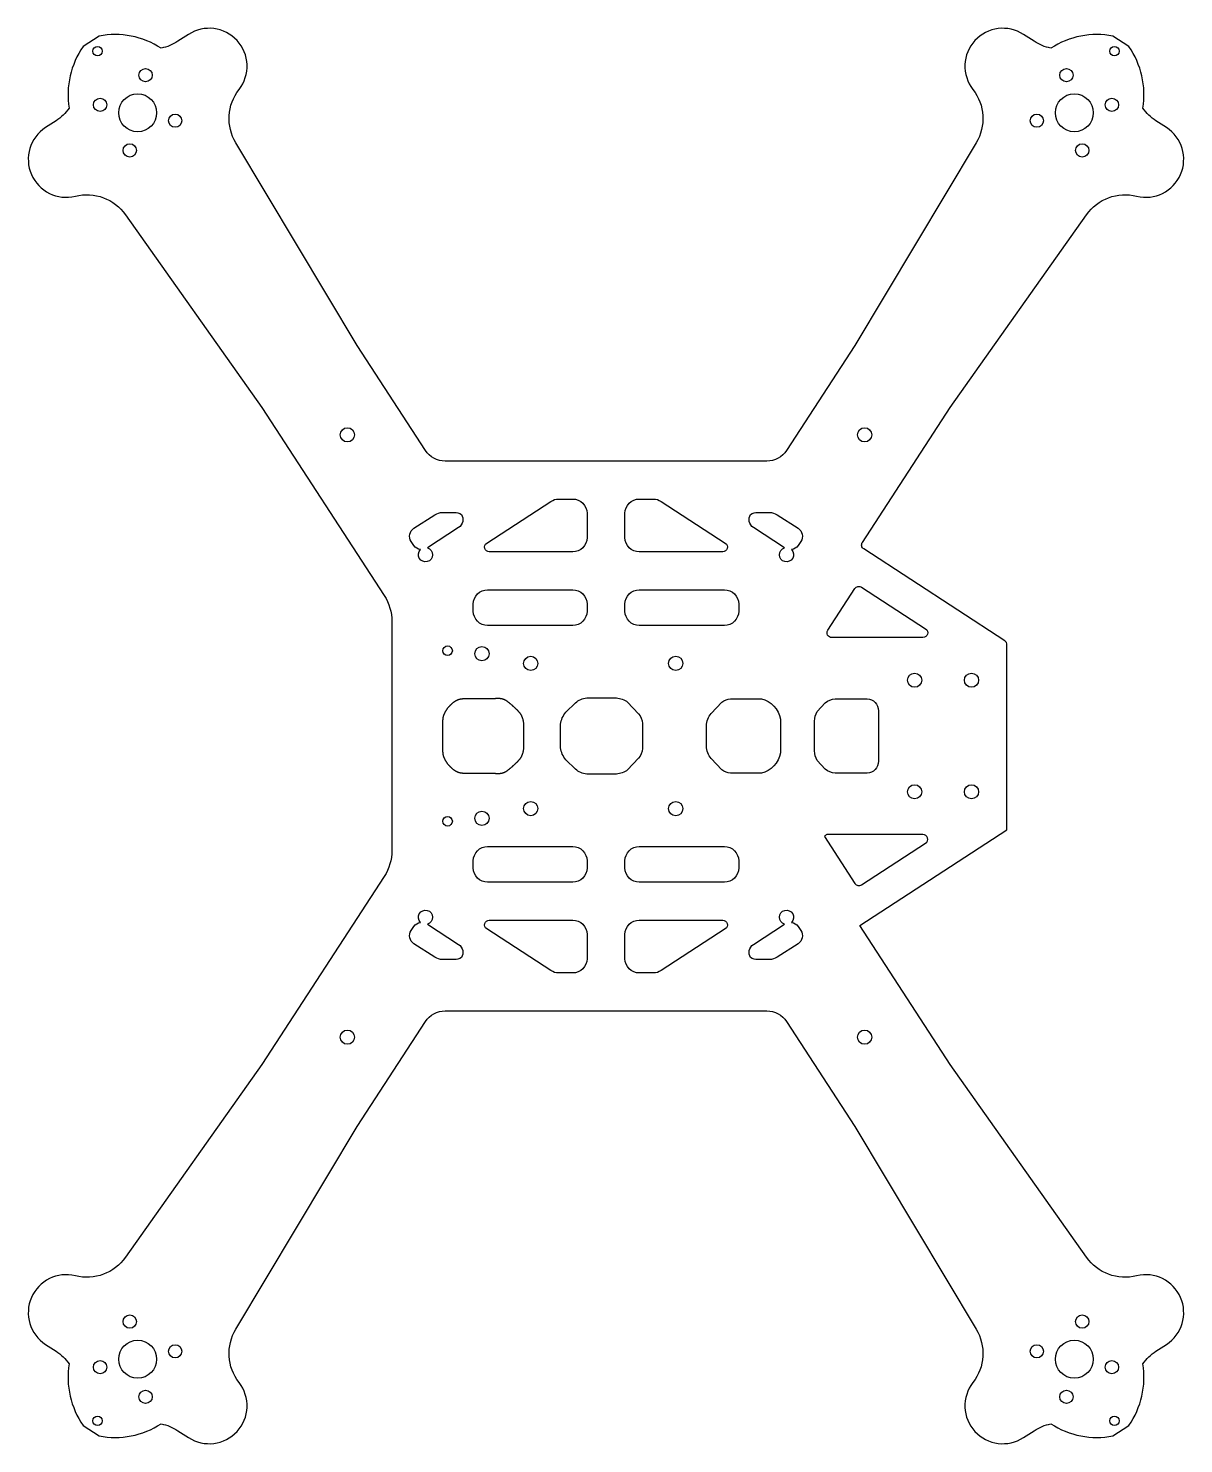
# Model space of a CAD drawing. Header units: millimetres. Extents: x -122 to 122, y -149 to 149.
import ezdxf

# ---------------------------------------------------------------- set-up
doc = ezdxf.new("R2010")
doc.units = ezdxf.units.MM

msp = doc.modelspace()

# ---------------------------------------------------------------- linework, layer by layer
for p, q in [((66.9, -20.77), (46.6, -20.77)), ((46.09, -21.21), (52.55, -31.12)), ((53.93, -31.41), (67.45, -22.6))]:
    msp.add_line(p, q)
for points in [[(52.53, 82.39), (38.12, 60.27, -0.253596), (33.93, 58), (-33.93, 58, -0.253596), (-38.12, 60.27), (-52.53, 82.39), (-78.12, 125.15, -0.309262), (-77.44, 136.42, 0.845933), (-88.12, 148.03), (-90.35, 146.58, -0.096292), (-93.89, 145.14, 0.192325), (-107, 147.69), (-110.35, 145.5, 0.192325), (-113.32, 132.48, -0.096292), (-116.06, 129.83), (-118.29, 128.38, 0.845933), (-111.99, 113.91, -0.309262), (-101.4, 109.98), (-72.64, 69.29), (-46.8, 29.62, -0.14535), (-45.18, 24.16), (-45.18, -24.16, -0.14535), (-46.8, -29.62), (-72.64, -69.29), (-101.4, -109.98, -0.309262), (-111.99, -113.91, 0.845933), (-118.29, -128.38), (-116.06, -129.83, -0.096292), (-113.32, -132.48, 0.192325), (-110.35, -145.5), (-107, -147.69, 0.192325), (-93.89, -145.14, -0.096292), (-90.35, -146.58), (-88.12, -148.03, 0.845933), (-77.44, -136.42, -0.309262), (-78.12, -125.15), (-52.53, -82.39), (-38.12, -60.27, -0.253596), (-33.93, -58), (33.93, -58, -0.253596), (38.12, -60.27), (52.53, -82.39), (78.12, -125.15, -0.309262), (77.44, -136.42, 0.845933), (88.12, -148.03), (90.35, -146.58, -0.096292), (93.89, -145.14, 0.192325), (107, -147.69), (110.35, -145.5, 0.192325), (113.32, -132.48, -0.096292), (116.06, -129.83), (118.29, -128.38, 0.845933), (111.99, -113.91, -0.309262), (101.4, -109.98), (72.64, -69.29), (53.56, -40), (84.63, -19.77), (84.63, 19.22, 0.253596), (84.18, 20.06), (54.4, 39.46, -0.414214), (54.11, 40.84), (72.64, 69.29), (101.4, 109.98, -0.309262), (111.99, 113.91, 0.845933), (118.29, 128.38), (116.06, 129.83, -0.096292), (113.32, 132.48, 0.192325), (110.35, 145.5), (107, 147.69, 0.192325), (93.89, 145.14, -0.096292), (90.35, 146.58), (88.12, 148.03, 0.845933), (77.44, 136.42, -0.309262), (78.12, 125.15)], [(-7, 50, -0.414214), (-4, 47), (-4, 41.85, -0.414214), (-7, 38.85), (-24.63, 38.85, -0.746191), (-25.18, 40.69), (-11.63, 49.51, -0.14535), (-10, 50)], [(4, 47, -0.414214), (7, 50), (10, 50, -0.14535), (11.63, 49.51), (25.18, 40.69, -0.746191), (24.63, 38.85), (7, 38.85, -0.414214), (4, 41.85)], [(-39.14, 39.32, -0.220926), (-40.57, 40.21), (-41.12, 41.05, -0.414214), (-40.53, 43.82), (-36.11, 46.69, -0.14535), (-34.48, 47.18), (-32.04, 47.18, -0.134513), (-30.51, 46.76, -0.414214), (-31.1, 43.99), (-37.7, 39.69, -3.775542)], [(40.57, 40.21, -0.220926), (39.14, 39.32, -3.775542), (37.7, 39.69), (31.1, 43.99, -0.414214), (30.51, 46.76, -0.134513), (32.04, 47.18), (34.48, 47.18, -0.14535), (36.11, 46.69), (40.53, 43.82, -0.414214), (41.12, 41.05)], [(-28, 26.33), (-28, 27.85, -0.414214), (-25, 30.85), (-7, 30.85, -0.414214), (-4, 27.85), (-4, 26.33, -0.414214), (-7, 23.33), (-25, 23.33, -0.414214)], [(28, 27.85), (28, 26.33, -0.414214), (25, 23.33), (7, 23.33, -0.414214), (4, 26.33), (4, 27.85, -0.414214), (7, 30.85), (25, 30.85, -0.414214)], [(46.81, 22.31), (52.55, 31.12, -0.414214), (53.93, 31.41), (67.45, 22.6, -0.746191), (66.9, 20.77), (47.65, 20.77, -0.595411)], [(-9.57, -2.48), (-9.57, 2.48, -0.145844), (-8.5, 5.01), (-6.43, 6.98, -0.16857), (-4.08, 8.02), (2.2, 8.02, -0.125589), (4.57, 7.16), (6.86, 4.7, -0.172188), (7.68, 2.62), (7.68, -2.62, -0.172188), (6.86, -4.7), (4.57, -7.16, -0.125589), (2.2, -8.02), (-4.08, -8.02, -0.16857), (-6.43, -6.98), (-8.5, -5.01, -0.145844)], [(21.23, -2.14), (21.23, 2.14, -0.174847), (22.18, 4.78), (24.48, 7.11, -0.132506), (26.29, 7.87), (32.8, 7.87, -0.289604), (36.82, 3.58), (36.82, -3.58, -0.289604), (32.8, -7.87), (26.29, -7.87, -0.132506), (24.48, -7.11), (22.18, -4.78, -0.174847)], [(44.03, -3.14), (44.03, 3.14, -0.151918), (44.59, 5.14), (46.23, 6.98, -0.151844), (48.39, 7.87), (55.12, 7.87, -0.397252), (57.51, 5.33), (57.51, -5.33, -0.397252), (55.12, -7.87), (48.39, -7.87, -0.151844), (46.23, -6.98), (44.59, -5.14, -0.151918)], [(-28, -27.85), (-28, -26.33, -0.414214), (-25, -23.33), (-7, -23.33, -0.414214), (-4, -26.33), (-4, -27.85, -0.414214), (-7, -30.85), (-25, -30.85, -0.414214)], [(28, -26.33), (28, -27.85, -0.414214), (25, -30.85), (7, -30.85, -0.414214), (4, -27.85), (4, -26.33, -0.414214), (7, -23.33), (25, -23.33, -0.414214)], [(-40.57, -40.21, -0.220926), (-39.14, -39.32, -3.775542), (-37.7, -39.69), (-31.1, -43.99, -0.414214), (-30.51, -46.76, -0.134513), (-32.04, -47.18), (-34.48, -47.18, -0.14535), (-36.11, -46.69), (-40.53, -43.82, -0.414214), (-41.12, -41.05)], [(39.14, -39.32, -0.220926), (40.57, -40.21), (41.12, -41.05, -0.414214), (40.53, -43.82), (36.11, -46.69, -0.14535), (34.48, -47.18), (32.04, -47.18, -0.134513), (30.51, -46.76, -0.414214), (31.1, -43.99), (37.7, -39.69, -3.775542)], [(-4, -47, -0.414214), (-7, -50), (-10, -50, -0.14535), (-11.63, -49.51), (-25.18, -40.69, -0.746191), (-24.63, -38.85), (-7, -38.85, -0.414214), (-4, -41.85)], [(7, -50, -0.414214), (4, -47), (4, -41.85, -0.414214), (7, -38.85), (24.63, -38.85, -0.746191), (25.18, -40.69), (11.63, -49.51, -0.14535), (10, -50)]]:
    msp.add_lwpolyline(points, format="xyb", close=True)
for centre, radius in [((-107.31, 144.5), 1), ((107.31, 144.5), 1), ((-97.17, 139.43), 1.4), ((97.17, 139.43), 1.4), ((-106.77, 133.17), 1.4), ((-98.84, 131.5), 4), ((98.84, 131.5), 4), ((106.77, 133.17), 1.4), ((-90.92, 129.83), 1.4), ((90.92, 129.83), 1.4), ((-100.51, 123.57), 1.4), ((100.51, 123.57), 1.4), ((-54.58, 63.55), 1.5), ((54.58, 63.55), 1.5), ((-33.43, 18), 1), ((-26.18, 17.37), 1.5), ((-15.88, 15.31), 1.5), ((14.71, 15.33), 1.5), ((65.13, 11.77), 1.5), ((77.13, 11.77), 1.5), ((65.13, -11.77), 1.5), ((77.13, -11.77), 1.5), ((-15.88, -15.31), 1.5), ((14.71, -15.33), 1.5), ((-33.43, -18), 1), ((-26.18, -17.37), 1.5), ((-54.58, -63.55), 1.5), ((54.58, -63.55), 1.5), ((-100.51, -123.57), 1.4), ((100.51, -123.57), 1.4), ((-98.84, -131.5), 4), ((98.84, -131.5), 4), ((-90.92, -129.83), 1.4), ((90.92, -129.83), 1.4), ((-106.77, -133.17), 1.4), ((106.77, -133.17), 1.4), ((-97.17, -139.43), 1.4), ((97.17, -139.43), 1.4), ((-107.31, -144.5), 1), ((107.31, -144.5), 1)]:
    msp.add_circle(centre, radius)
for centre, radius, start, end in [((49.6, -24.77), 5, 126.8699, 134.6171), ((66.9, -21.77), 1, 303.0801, 90), ((53.38, -30.57), 1, 213.0801, 303.0801)]:
    msp.add_arc(centre, radius, start, end)
for points in [[(-34.42, 0), (-34.42, 0.75), (-34.42, 1.76), (-34.42, 2.48), (-34.42, 3.72), (-34.27, 4.27), (-34.05, 4.87), (-33.5, 5.79), (-33.1, 6.25), (-32.37, 6.98), (-31.9, 7.34), (-31.39, 7.64), (-30.92, 7.78), (-30.34, 7.88), (-29.79, 7.92), (-28.16, 7.92), (-27.11, 7.92), (-26.17, 7.92), (-25.04, 7.92), (-23.93, 7.92), (-22.82, 7.97), (-22.45, 7.95), (-22.14, 7.95), (-21.62, 7.79), (-21.21, 7.6), (-20.58, 7.16), (-19.8, 6.47), (-19.01, 5.77), (-18.29, 5.01), (-17.83, 4.39), (-17.53, 3.49), (-17.39, 2.79), (-17.39, 1.73), (-17.39, 0)], [(-17.39, 0), (-17.39, -1.73), (-17.39, -2.79), (-17.53, -3.49), (-17.83, -4.39), (-18.29, -5.01), (-19.01, -5.77), (-19.8, -6.47), (-20.58, -7.16), (-21.21, -7.6), (-21.62, -7.79), (-22.14, -7.95), (-22.45, -7.95), (-22.82, -7.97), (-23.93, -7.92), (-25.04, -7.92), (-26.17, -7.92), (-27.11, -7.92), (-28.16, -7.92), (-29.79, -7.92), (-30.34, -7.88), (-30.92, -7.78), (-31.39, -7.64), (-31.9, -7.34), (-32.37, -6.98), (-33.1, -6.25), (-33.5, -5.79), (-34.05, -4.87), (-34.27, -4.27), (-34.42, -3.72), (-34.42, -2.48), (-34.42, -1.76), (-34.42, -0.75), (-34.42, 0)]]:
    msp.add_open_spline(points, degree=4)

doc.saveas('drawing.dxf')
